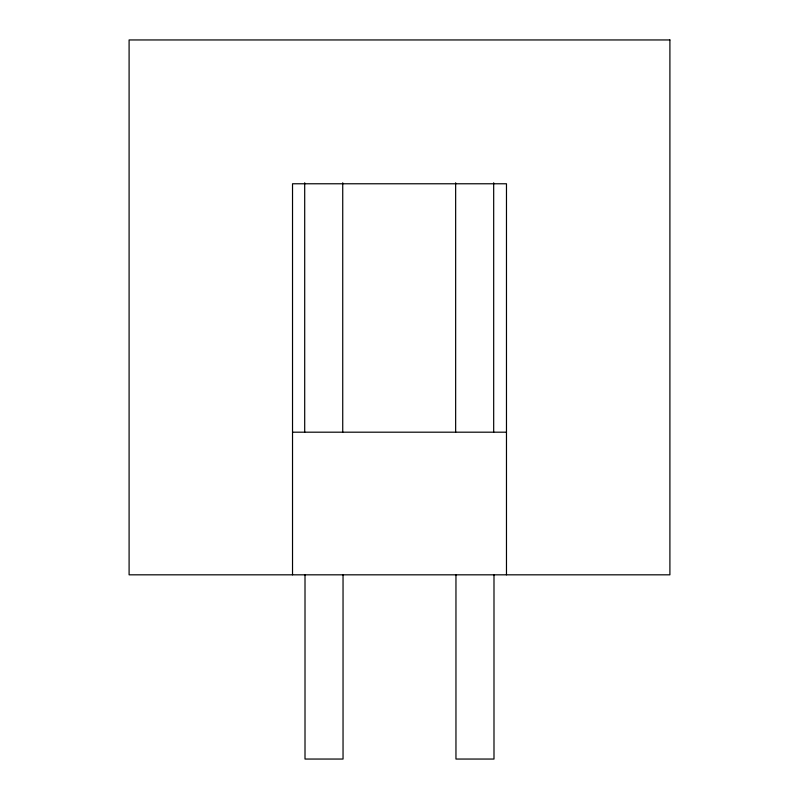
<?xml version="1.0" encoding="UTF-8"?>
<svg xmlns="http://www.w3.org/2000/svg" width="799" height="799" viewBox="0 0 799 799"><rect width="100%" height="100%" fill="white"/><g stroke="black" fill="none" stroke-linecap="round" stroke-linejoin="round"><path stroke-width="1.2" d="M292.524 432.189L506.476 432.189M506.476 574.821L506.476 183.77L292.524 183.77L292.524 574.821M493.992 574.821L493.992 759.05L455.959 759.05L455.959 574.821M493.682 182.781L493.682 432.189M455.65 182.781L455.65 432.189M343.041 574.821L343.041 759.05L305.008 759.05L305.008 574.821M342.731 182.781L342.731 432.189M304.699 182.781L304.699 432.189M669.902 39.95L129.098 39.95L129.098 574.821L669.902 574.821L669.902 39.95"/></g></svg>
